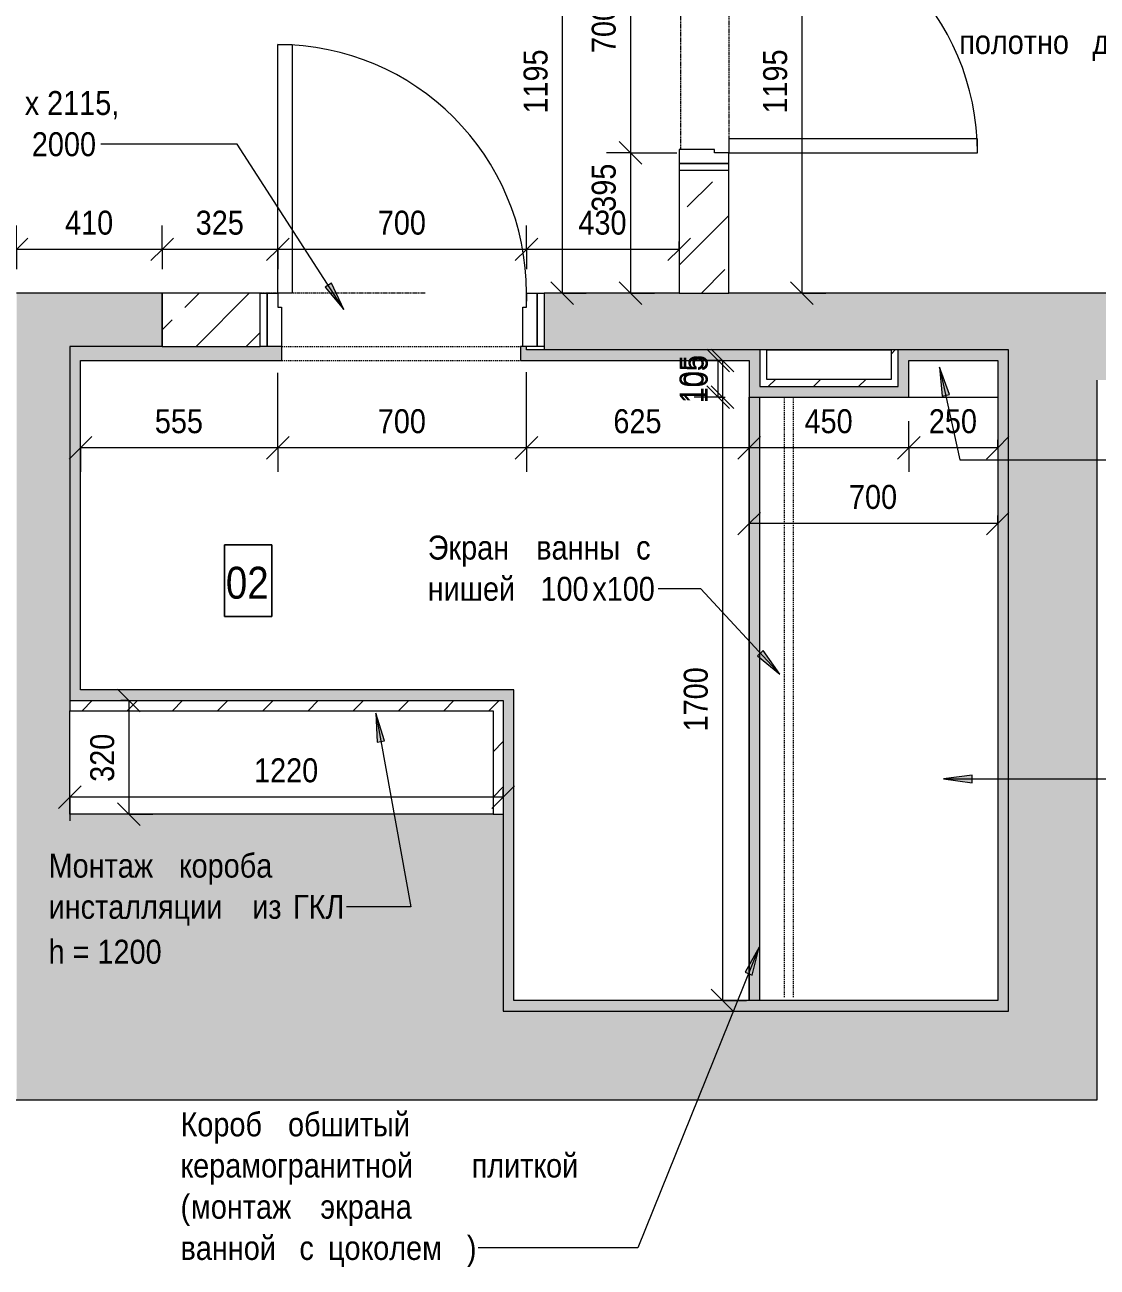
# Model space of a CAD drawing. Header units: millimetres. Extents: x 14838 to 30347, y -21720 to -9527.
# Drawn here: x 24510 to 27529, y -16981 to -13481 of the extents above; entities that cross this region are included whole.
import ezdxf

# ---------------------------------------------------------------- set-up
doc = ezdxf.new("R2010")
doc.units = ezdxf.units.MM
doc.linetypes.add('01 Штриховая _4 мм_', pattern=[6, 3.5, -2.5])
doc.linetypes.add('ADSK_Штрих_ш3 п1_5', pattern=[4.5, 3, -1.5])
for name, color, linetype, lineweight in [('Аннотация', 7, 'Continuous', 9), ('Двери', 7, 'Continuous', 20), ('Марки помещений', 7, 'Continuous', 18), ('Размеры', 7, 'Continuous', 9), ('Размеры-45', 7, 'Continuous', 9), ('Стены внутренние', 7, 'Continuous', 20), ('Узлы', 7, 'Continuous', 20)]:
    doc.layers.add(name, color=color, linetype=linetype, lineweight=lineweight)
doc.layers.add('Линии', color=94, linetype='Continuous', lineweight=9, true_color=0x00a600)
doc.styles.add('Century Gothic', font='GOTHIC.TTF', dxfattribs={"width": 0.9, "height": 67.5})
doc.styles.add('Century Gothic_2', font='GOTHIC.TTF', dxfattribs={"width": 0.9, "height": 90})
doc.dimstyles.new('GOT_1_5_округ_до_5', dxfattribs={"dimscale": 304.8, "dimtxt": 70.481358, "dimasz": 0.20876, "dimexe": 0.221457, "dimexo": 0.221457, "dimgap": 0.073819, "dimtad": 1, "dimdec": 0, "dimrnd": 5, "dimdsep": 46, "dimtxsty": 'Century Gothic', "dimblk1": 'OBLIQUE', "dimblk2": 'OBLIQUE', "dimsah": 1, "dimcen": 0.09, "dimazin": 0, "dimtfac": 1, "dimtdec": 4, "dimtix": 1, "dimtmove": 0, "dimatfit": 3, "dimfxl": 1, "dimtvp": 1, "dimtolj": 1, "dimtzin": 0, "dimarcsym": 2})
doc.dimstyles.new('GOT_1_5_округ_до_5_1', dxfattribs={"dimscale": 304.8, "dimtxt": 70.481358, "dimasz": 0.20876, "dimexe": 0.221457, "dimexo": 0.221457, "dimgap": 0.073819, "dimtad": 1, "dimdec": 0, "dimrnd": 5, "dimdsep": 46, "dimtxsty": 'Century Gothic', "dimblk1": 'OBLIQUE', "dimblk2": 'OBLIQUE', "dimsah": 1, "dimcen": 0.09, "dimazin": 0, "dimtfac": 1, "dimtdec": 4, "dimtix": 1, "dimtmove": 2, "dimatfit": 3, "dimfxl": 1, "dimtvp": 1, "dimtolj": 1, "dimtzin": 0, "dimarcsym": 2})
pattern_1 = [(45, (41756.08, 13126.54), (-63.6396, 63.6396), [])]

# ---------------------------------------------------------------- blocks, each defined once
blk = doc.blocks.new('AC_Дверь_Однопольная_ДеревяннаяВнутренняя_ГОСТ6629-88 - 800 _полотно 700х2000_ Л 2у-6163924-05_План монтажа')
at = {"layer": 'Двери', "color": 5, "lineweight": 9, "true_color": 0x0000ff}
for p, q in [((-400, 75), (-380, 75)), ((-400, -75), (-400, 75)), ((-380, -75), (-380, 75)), ((-380, 75), (-349.5, 75)), ((-380, 75), (-380, -75)), ((-340, 75), (-340, -35)), ((340, -35), (340, 75)), ((380, 75), (380, -75)), ((380, -75), (380, 75)), ((-350, -35), (-350, -75)), ((-340, -35), (-350, -35)), ((350, -35), (340, -35)), ((350, -75), (350, -35)), ((-380, -75), (-400, -75)), ((-350, -75), (-380, -75)), ((310, -775), (310, -75)), ((310, -75), (350, -75)), ((350, -75), (350, -775)), ((380, -75), (350, -75)), ((400, -75), (380, -75)), ((350, -775), (310, -775))]:
    blk.add_line(p, q, dxfattribs=at)
at = {"layer": 'Двери', "color": 5, "true_color": 0x0000ff}
for p, q in [((-350, -75), (-350, -52.3)), ((350, -75), (350, -50))]:
    blk.add_line(p, q, dxfattribs=at)
blk.add_arc((350, -75), 700, 180, 270, dxfattribs=at)
blk = doc.blocks.new('AC_Дверь_Однопольная_ДеревяннаяВнутренняя_ГОСТ6629-88 - 900 _полотно 700 х 2000_ Л 3п 3-6246395-05_План монтажа')
at = {"layer": 'Двери', "color": 5, "lineweight": 9, "true_color": 0x0000ff}
for p, q in [((350, 770), (310, 770)), ((310, 770), (310, 70)), ((350, 70), (350, 770)), ((-380, 70), (-400, 70)), ((-350, 70), (-380, 70)), ((-380, 70), (-380, -70)), ((-380, -70), (-380, 70)), ((-350, 70), (-350, 47.3)), ((-350, 30), (-350, 70)), ((310, 70), (350, 70)), ((350, 70), (350, 45)), ((380, 70), (350, 70)), ((350, 70), (350, 30)), ((380, -70), (380, 70)), ((400, 70), (380, 70)), ((380, 70), (380, -70)), ((-340, 30), (-350, 30)), ((-340, -70), (-340, 30)), ((350, 30), (340, 30)), ((340, 30), (340, -70)), ((-400, -70), (-380, -70)), ((-380, -70), (-340, -70)), ((340, -70), (380, -70)), ((380, -70), (400, -70))]:
    blk.add_line(p, q, dxfattribs=at)
blk.add_arc((350, 70), 700, 90, 180, dxfattribs=at)
blk = doc.blocks.new('DIMBLOCK12-05_План монтажа')
at = {"layer": 'Размеры-45', "lineweight": 18}
for p, q in [((24636.8, -15656.7), (24668.6, -15624.9)), ((25856.8, -15656.7), (25888.6, -15624.9)), ((24636.8, -15656.7), (24605, -15688.6)), ((25856.8, -15656.7), (25825, -15688.6))]:
    blk.add_line(p, q, dxfattribs=at)
at = {"layer": 'Размеры-45'}
for p, q in [((24636.8, -15656.7), (24636.8, -15634.2)), ((25856.8, -15656.7), (25856.8, -15634.2)), ((25856.8, -15656.7), (24636.8, -15656.7)), ((24636.8, -15656.7), (24636.8, -15724.2)), ((25856.8, -15656.7), (25856.8, -15724.2))]:
    blk.add_line(p, q, dxfattribs=at)
at = {"layer": 'Размеры-45', "color": 0, "insert": (25155.1, -15547.7), "char_height": 67.5, "width": 220.17, "attachment_point": 1, "line_spacing_factor": 0.984502, "style": 'Century Gothic'}
blk.add_mtext('1220', dxfattribs=at)
blk = doc.blocks.new('_Oblique')
at = {"color": 0, "linetype": 'ByBlock', "lineweight": -2}
blk.add_line((-0.5, -0.5), (0.5, 0.5), dxfattribs=at)
blk = doc.blocks.new('DIMBLOCK16-05_План монтажа')
at = {"layer": 'Размеры-45'}
for p, q in [((25922.3, -14673.2), (25922.3, -14459.4)), ((26548.8, -14673.2), (26548.8, -14650.7)), ((26548.8, -14673.2), (25922.3, -14673.2)), ((25922.3, -14673.2), (25922.3, -14740.7)), ((26548.8, -14673.2), (26548.8, -14740.7))]:
    blk.add_line(p, q, dxfattribs=at)
at = {"layer": 'Размеры-45', "lineweight": 18}
for p, q in [((25922.3, -14673.2), (25954.1, -14641.4)), ((26548.8, -14673.2), (26580.6, -14641.4)), ((25922.3, -14673.2), (25890.5, -14705)), ((26548.8, -14673.2), (26517, -14705))]:
    blk.add_line(p, q, dxfattribs=at)
at = {"layer": 'Размеры-45', "color": 0, "insert": (26166.8, -14564.2), "char_height": 67.5, "width": 165.128, "attachment_point": 1, "line_spacing_factor": 0.984502, "style": 'Century Gothic'}
blk.add_mtext('625', dxfattribs=at)
blk = doc.blocks.new('DIMBLOCK17-05_План монтажа')
at = {"layer": 'Размеры-45'}
for p, q in [((25222.3, -14673.2), (25222.3, -14461.7)), ((25922.3, -14673.2), (25922.3, -14459.4)), ((25922.3, -14673.2), (25222.3, -14673.2)), ((25222.3, -14673.2), (25222.3, -14740.7)), ((25922.3, -14673.2), (25922.3, -14740.7))]:
    blk.add_line(p, q, dxfattribs=at)
at = {"layer": 'Размеры-45', "lineweight": 18}
for p, q in [((25222.3, -14673.2), (25254.1, -14641.4)), ((25922.3, -14673.2), (25954.1, -14641.4)), ((25222.3, -14673.2), (25190.5, -14705)), ((25922.3, -14673.2), (25890.5, -14705))]:
    blk.add_line(p, q, dxfattribs=at)
at = {"layer": 'Размеры-45', "color": 0, "insert": (25503.5, -14564.2), "char_height": 67.5, "width": 165.128, "attachment_point": 1, "line_spacing_factor": 0.984502, "style": 'Century Gothic'}
blk.add_mtext('700', dxfattribs=at)
blk = doc.blocks.new('DIMBLOCK18-05_План монтажа')
at = {"layer": 'Размеры-45'}
for p, q in [((25222.3, -14673.2), (25222.3, -14461.7)), ((24666.8, -14673.2), (24666.8, -14650.7)), ((25222.3, -14673.2), (24666.8, -14673.2)), ((24666.8, -14673.2), (24666.8, -14740.7)), ((25222.3, -14673.2), (25222.3, -14740.7))]:
    blk.add_line(p, q, dxfattribs=at)
at = {"layer": 'Размеры-45', "lineweight": 18}
for p, q in [((24666.8, -14673.2), (24698.6, -14641.4)), ((25222.3, -14673.2), (25254.1, -14641.4)), ((24666.8, -14673.2), (24635, -14705)), ((25222.3, -14673.2), (25190.5, -14705))]:
    blk.add_line(p, q, dxfattribs=at)
at = {"layer": 'Размеры-45', "color": 0, "insert": (24875.8, -14564.2), "char_height": 67.5, "width": 165.128, "attachment_point": 1, "line_spacing_factor": 0.984502, "style": 'Century Gothic'}
blk.add_mtext('555', dxfattribs=at)
blk = doc.blocks.new('DIMBLOCK19-05_План монтажа')
at = {"layer": 'Размеры-45'}
for p, q in [((25222.3, -14113.9), (25222.3, -14046.4)), ((25922.3, -14113.9), (25922.3, -14046.4)), ((25922.3, -14113.9), (25222.3, -14113.9)), ((25222.3, -14113.9), (25222.3, -14169.6)), ((25922.3, -14113.9), (25922.3, -14169.6))]:
    blk.add_line(p, q, dxfattribs=at)
at = {"layer": 'Размеры-45', "lineweight": 18}
for p, q in [((25222.3, -14113.9), (25254.1, -14082.1)), ((25922.3, -14113.9), (25954.1, -14082.1)), ((25222.3, -14113.9), (25190.5, -14145.7)), ((25922.3, -14113.9), (25890.5, -14145.7))]:
    blk.add_line(p, q, dxfattribs=at)
at = {"layer": 'Размеры-45', "color": 0, "insert": (25503.5, -14004.9), "char_height": 67.5, "width": 165.128, "attachment_point": 1, "line_spacing_factor": 0.984502, "style": 'Century Gothic'}
blk.add_mtext('700', dxfattribs=at)
blk = doc.blocks.new('DIMBLOCK20-05_План монтажа')
at = {"layer": 'Размеры-45'}
for p, q in [((24896.8, -14113.9), (24896.8, -14046.4)), ((25222.3, -14113.9), (25222.3, -14046.4)), ((25222.3, -14113.9), (24896.8, -14113.9)), ((24896.8, -14113.9), (24896.8, -14169.6)), ((25222.3, -14113.9), (25222.3, -14169.6))]:
    blk.add_line(p, q, dxfattribs=at)
at = {"layer": 'Размеры-45', "lineweight": 18}
for p, q in [((24896.8, -14113.9), (24928.6, -14082.1)), ((25222.3, -14113.9), (25254.1, -14082.1)), ((24896.8, -14113.9), (24865, -14145.7)), ((25222.3, -14113.9), (25190.5, -14145.7))]:
    blk.add_line(p, q, dxfattribs=at)
at = {"layer": 'Размеры-45', "color": 0, "insert": (24990.8, -14004.9), "char_height": 67.5, "width": 165.128, "attachment_point": 1, "line_spacing_factor": 0.984502, "style": 'Century Gothic'}
blk.add_mtext('325', dxfattribs=at)
blk = doc.blocks.new('DIMBLOCK21-05_План монтажа')
at = {"layer": 'Размеры-45', "lineweight": 18}
for p, q in [((26548.8, -14886.5), (26580.6, -14854.7)), ((27248.8, -14886.5), (27280.6, -14854.7)), ((26548.8, -14886.5), (26517, -14918.4)), ((27248.8, -14886.5), (27217, -14918.4))]:
    blk.add_line(p, q, dxfattribs=at)
at = {"layer": 'Размеры-45'}
for p, q in [((26548.8, -14886.5), (26548.8, -14864)), ((27248.8, -14886.5), (27248.8, -14864)), ((27248.8, -14886.5), (26548.8, -14886.5)), ((26548.8, -14886.5), (26548.8, -14954)), ((27248.8, -14886.5), (27248.8, -14954))]:
    blk.add_line(p, q, dxfattribs=at)
at = {"layer": 'Размеры-45', "color": 0, "insert": (26830, -14777.5), "char_height": 67.5, "width": 165.128, "attachment_point": 1, "line_spacing_factor": 0.984502, "style": 'Century Gothic'}
blk.add_mtext('700', dxfattribs=at)
blk = doc.blocks.new('Марка_Помещение_Номер - Номер-4743664-05_План монтажа')
at = {"layer": 'Марки помещений'}
for p, q in [((-1.477, 2.76), (-1.477, 7.259)), ((-1.477, 7.259), (1.49, 7.259)), ((1.49, 7.259), (-1.477, 7.259)), ((-1.477, 7.259), (-1.477, 2.76)), ((1.49, 7.259), (1.49, 2.76)), ((1.49, 2.76), (1.49, 7.259)), ((1.49, 2.76), (-1.477, 2.76)), ((-1.477, 2.76), (1.49, 2.76))]:
    blk.add_line(p, q, dxfattribs=at)
blk = doc.blocks.new('DIMBLOCK40-05_План монтажа')
at = {"layer": 'Размеры-45'}
for p, q in [((26998.8, -14673.2), (26998.8, -14597.6)), ((27248.8, -14673.2), (27248.8, -14650.7)), ((27248.8, -14673.2), (26998.8, -14673.2)), ((26998.8, -14673.2), (26998.8, -14740.7)), ((27248.8, -14673.2), (27248.8, -14740.7))]:
    blk.add_line(p, q, dxfattribs=at)
at = {"layer": 'Размеры-45', "lineweight": 18}
for p, q in [((26998.8, -14673.2), (27030.6, -14641.4)), ((27248.8, -14673.2), (27280.6, -14641.4)), ((26998.8, -14673.2), (26967, -14705)), ((27248.8, -14673.2), (27217, -14705))]:
    blk.add_line(p, q, dxfattribs=at)
at = {"layer": 'Размеры-45', "color": 0, "insert": (27055, -14564.2), "char_height": 67.5, "width": 165.128, "attachment_point": 1, "line_spacing_factor": 0.984502, "style": 'Century Gothic'}
blk.add_mtext('250', dxfattribs=at)
blk = doc.blocks.new('DIMBLOCK41-05_План монтажа')
at = {"layer": 'Размеры-45'}
for p, q in [((26548.8, -14673.2), (26548.8, -14597.6)), ((26998.8, -14673.2), (26998.8, -14597.6)), ((26998.8, -14673.2), (26548.8, -14673.2)), ((26548.8, -14673.2), (26548.8, -14740.7)), ((26998.8, -14673.2), (26998.8, -14740.7))]:
    blk.add_line(p, q, dxfattribs=at)
at = {"layer": 'Размеры-45', "lineweight": 18}
for p, q in [((26548.8, -14673.2), (26580.6, -14641.4)), ((26998.8, -14673.2), (27030.6, -14641.4)), ((26548.8, -14673.2), (26517, -14705)), ((26998.8, -14673.2), (26967, -14705))]:
    blk.add_line(p, q, dxfattribs=at)
at = {"layer": 'Размеры-45', "color": 0, "insert": (26705, -14564.2), "char_height": 67.5, "width": 165.128, "attachment_point": 1, "line_spacing_factor": 0.984502, "style": 'Century Gothic'}
blk.add_mtext('450', dxfattribs=at)
blk = doc.blocks.new('DIMBLOCK42-05_План монтажа')
at = {"layer": 'Размеры-45', "lineweight": 18}
for p, q in [((26474, -14427.1), (26442.2, -14395.3)), ((26474, -14427.1), (26505.8, -14459)), ((26474, -14530.1), (26442.2, -14498.3)), ((26474, -14530.1), (26505.8, -14562))]:
    blk.add_line(p, q, dxfattribs=at)
at = {"layer": 'Размеры-45'}
for p, q in [((26474, -14427.1), (26451.5, -14427.1)), ((26474, -14427.1), (26474, -14530.1)), ((26474, -14427.1), (26541.5, -14427.1)), ((26474, -14530.1), (26406.5, -14530.1)), ((26474, -14530.1), (26481.3, -14530.1))]:
    blk.add_line(p, q, dxfattribs=at)
at = {"layer": 'Размеры-45', "color": 0, "insert": (26364.9, -14547.4), "char_height": 67.5, "width": 165.128, "attachment_point": 1, "rotation": 90, "line_spacing_factor": 0.984502, "style": 'Century Gothic'}
blk.add_mtext('105', dxfattribs=at)
blk = doc.blocks.new('DIMBLOCK43-05_План монтажа')
at = {"layer": 'Размеры-45', "lineweight": 18}
for p, q in [((26474, -14530.1), (26442.2, -14498.3)), ((26474, -14530.1), (26505.8, -14562)), ((26474, -16230.1), (26442.2, -16198.3)), ((26474, -16230.1), (26505.8, -16262))]:
    blk.add_line(p, q, dxfattribs=at)
at = {"layer": 'Размеры-45'}
for p, q in [((26474, -14530.1), (26406.5, -14530.1)), ((26474, -14530.1), (26474, -16230.1)), ((26474, -14530.1), (26481.3, -14530.1)), ((26474, -16230.1), (26451.5, -16230.1)), ((26474, -16230.1), (26541.5, -16230.1))]:
    blk.add_line(p, q, dxfattribs=at)
at = {"layer": 'Размеры-45', "color": 0, "insert": (26364.9, -15471.9), "char_height": 67.5, "width": 220.17, "attachment_point": 1, "rotation": 90, "line_spacing_factor": 0.984502, "style": 'Century Gothic'}
blk.add_mtext('1700', dxfattribs=at)
blk = doc.blocks.new('DIMBLOCK44-05_План монтажа')
at = {"layer": 'Размеры-45', "lineweight": 18}
for p, q in [((26462.2, -14427.1), (26430.4, -14395.3)), ((26462.2, -14427.1), (26494.1, -14459)), ((26462.2, -14530.1), (26430.4, -14498.3)), ((26462.2, -14530.1), (26494.1, -14562))]:
    blk.add_line(p, q, dxfattribs=at)
at = {"layer": 'Размеры-45'}
for p, q in [((26462.2, -14427.1), (26394.7, -14427.1)), ((26462.2, -14530.1), (26462.2, -14427.1)), ((26462.2, -14427.1), (26484.7, -14427.1)), ((26462.2, -14530.1), (26394.7, -14530.1)), ((26462.2, -14530.1), (26481.3, -14530.1))]:
    blk.add_line(p, q, dxfattribs=at)
at = {"layer": 'Размеры-45', "color": 0, "insert": (26353.2, -14547.4), "char_height": 67.5, "width": 165.128, "attachment_point": 1, "rotation": 90, "line_spacing_factor": 0.984502, "style": 'Century Gothic'}
blk.add_mtext('105', dxfattribs=at)
blk = doc.blocks.new('DIMBLOCK45-05_План монтажа')
at = {"layer": 'Размеры-45'}
for p, q in [((24486.8, -14113.9), (24486.8, -14046.4)), ((24896.8, -14113.9), (24896.8, -14046.4)), ((24896.8, -14113.9), (24486.8, -14113.9)), ((24486.8, -14113.9), (24486.8, -14169.6)), ((24896.8, -14113.9), (24896.8, -14169.6))]:
    blk.add_line(p, q, dxfattribs=at)
at = {"layer": 'Размеры-45', "lineweight": 18}
for p, q in [((24486.8, -14113.9), (24518.6, -14082.1)), ((24896.8, -14113.9), (24928.6, -14082.1)), ((24486.8, -14113.9), (24455, -14145.7)), ((24896.8, -14113.9), (24865, -14145.7))]:
    blk.add_line(p, q, dxfattribs=at)
at = {"layer": 'Размеры-45', "color": 0, "insert": (24623, -14004.9), "char_height": 67.5, "width": 165.128, "attachment_point": 1, "line_spacing_factor": 0.984502, "style": 'Century Gothic'}
blk.add_mtext('410', dxfattribs=at)
blk = doc.blocks.new('DIMBLOCK46-05_План монтажа')
at = {"layer": 'Размеры-45', "lineweight": 18}
for p, q in [((24802.9, -15385.1), (24771, -15353.3)), ((24802.9, -15385.1), (24834.7, -15417)), ((24802.9, -15705.1), (24771, -15673.3)), ((24802.9, -15705.1), (24834.7, -15737))]:
    blk.add_line(p, q, dxfattribs=at)
at = {"layer": 'Размеры-45'}
for p, q in [((24802.9, -15385.1), (24780.3, -15385.1)), ((24802.9, -15385.1), (24802.9, -15705.1)), ((24802.9, -15385.1), (24870.4, -15385.1)), ((24802.9, -15705.1), (24780.3, -15705.1)), ((24802.9, -15705.1), (24870.4, -15705.1))]:
    blk.add_line(p, q, dxfattribs=at)
at = {"layer": 'Размеры-45', "color": 0, "insert": (24693.8, -15613.9), "char_height": 67.5, "width": 165.128, "attachment_point": 1, "rotation": 90, "line_spacing_factor": 0.984502, "style": 'Century Gothic'}
blk.add_mtext('320', dxfattribs=at)
blk = doc.blocks.new('DIMBLOCK57-05_План монтажа')
at = {"layer": 'Размеры-45', "lineweight": 18}
for p, q in [((26022.9, -13042.1), (25991.1, -13010.3)), ((26022.9, -13042.1), (26054.7, -13074)), ((26022.9, -14237.1), (25991.1, -14205.3)), ((26022.9, -14237.1), (26054.7, -14269))]:
    blk.add_line(p, q, dxfattribs=at)
at = {"layer": 'Размеры-45'}
for p, q in [((26022.9, -13042.1), (26000.4, -13042.1)), ((26022.9, -13042.1), (26022.9, -14237.1)), ((26022.9, -13042.1), (26090.4, -13042.1)), ((26022.9, -14237.1), (26000.4, -14237.1)), ((26022.9, -14237.1), (26090.4, -14237.1))]:
    blk.add_line(p, q, dxfattribs=at)
at = {"layer": 'Размеры-45', "color": 0, "insert": (25913.9, -13731.4), "char_height": 67.5, "width": 220.17, "attachment_point": 1, "rotation": 90, "line_spacing_factor": 0.984502, "style": 'Century Gothic'}
blk.add_mtext('1195', dxfattribs=at)
blk = doc.blocks.new('DIMBLOCK61-05_План монтажа')
at = {"layer": 'Размеры-45', "lineweight": 18}
for p, q in [((26214.8, -13142.1), (26183, -13110.3)), ((26214.8, -13142.1), (26246.6, -13174)), ((26214.8, -13842.1), (26183, -13810.3)), ((26214.8, -13842.1), (26246.6, -13874))]:
    blk.add_line(p, q, dxfattribs=at)
at = {"layer": 'Размеры-45'}
for p, q in [((26214.8, -13142.1), (26147.3, -13142.1)), ((26214.8, -13142.1), (26214.8, -13842.1)), ((26214.8, -13142.1), (26299.3, -13142.1)), ((26214.8, -13842.1), (26147.3, -13842.1)), ((26214.8, -13842.1), (26345.9, -13842.1))]:
    blk.add_line(p, q, dxfattribs=at)
at = {"layer": 'Размеры-45', "color": 0, "insert": (26105.8, -13560.9), "char_height": 67.5, "width": 165.128, "attachment_point": 1, "rotation": 90, "line_spacing_factor": 0.984502, "style": 'Century Gothic'}
blk.add_mtext('700', dxfattribs=at)
blk = doc.blocks.new('DIMBLOCK62-05_План монтажа')
at = {"layer": 'Размеры-45', "lineweight": 18}
for p, q in [((26214.8, -13842.1), (26183, -13810.3)), ((26214.8, -13842.1), (26246.6, -13874)), ((26214.8, -14237.1), (26183, -14205.3)), ((26214.8, -14237.1), (26246.6, -14269))]:
    blk.add_line(p, q, dxfattribs=at)
at = {"layer": 'Размеры-45'}
for p, q in [((26214.8, -13842.1), (26147.3, -13842.1)), ((26214.8, -13842.1), (26214.8, -14237.1)), ((26214.8, -13842.1), (26345.9, -13842.1)), ((26214.8, -14237.1), (26192.3, -14237.1)), ((26214.8, -14237.1), (26282.3, -14237.1))]:
    blk.add_line(p, q, dxfattribs=at)
at = {"layer": 'Размеры-45', "color": 0, "insert": (26105.8, -14007.9), "char_height": 67.5, "width": 165.128, "attachment_point": 1, "rotation": 90, "line_spacing_factor": 0.984502, "style": 'Century Gothic'}
blk.add_mtext('395', dxfattribs=at)
blk = doc.blocks.new('DIMBLOCK74-05_План монтажа')
at = {"layer": 'Размеры-45'}
for p, q in [((25922.3, -14113.9), (25922.3, -14046.4)), ((26351.8, -14113.9), (26351.8, -14091.4)), ((26351.8, -14113.9), (25922.3, -14113.9)), ((25922.3, -14113.9), (25922.3, -14169.6)), ((26351.8, -14113.9), (26351.8, -14181.4))]:
    blk.add_line(p, q, dxfattribs=at)
at = {"layer": 'Размеры-45', "lineweight": 18}
for p, q in [((25922.3, -14113.9), (25954.1, -14082.1)), ((26351.8, -14113.9), (26383.6, -14082.1)), ((25922.3, -14113.9), (25890.5, -14145.7)), ((26351.8, -14113.9), (26320, -14145.7))]:
    blk.add_line(p, q, dxfattribs=at)
at = {"layer": 'Размеры-45', "color": 0, "insert": (26068.3, -14004.9), "char_height": 67.5, "width": 165.128, "attachment_point": 1, "line_spacing_factor": 0.984502, "style": 'Century Gothic'}
blk.add_mtext('430', dxfattribs=at)
blk = doc.blocks.new('DIMBLOCK84-05_План монтажа')
at = {"layer": 'Размеры-45', "lineweight": 18}
for p, q in [((26697.6, -13042.1), (26665.7, -13010.3)), ((26697.6, -13042.1), (26729.4, -13074)), ((26697.6, -14237.1), (26665.7, -14205.3)), ((26697.6, -14237.1), (26729.4, -14269))]:
    blk.add_line(p, q, dxfattribs=at)
at = {"layer": 'Размеры-45'}
for p, q in [((26697.6, -13042.1), (26559.3, -13042.1)), ((26697.6, -13042.1), (26697.6, -14237.1)), ((26697.6, -13042.1), (26765.1, -13042.1)), ((26697.6, -14237.1), (26675, -14237.1)), ((26697.6, -14237.1), (26765.1, -14237.1))]:
    blk.add_line(p, q, dxfattribs=at)
at = {"layer": 'Размеры-45', "color": 0, "insert": (26588.5, -13731.4), "char_height": 67.5, "width": 220.17, "attachment_point": 1, "rotation": 90, "line_spacing_factor": 0.984502, "style": 'Century Gothic'}
blk.add_mtext('1195', dxfattribs=at)

msp = doc.modelspace()

# ---------------------------------------------------------------- hatches: boundary and pattern name
at = {"layer": 'Аннотация'}
for points in [[(25408.1, -14283.1), (25373.2, -14209.2), (25355.3, -14220.8)], [(27085.3, -14445.9), (27092.3, -14527.3), (27113.1, -14522.7)], [(26635.8, -15310.7), (26588.5, -15244.1), (26572.9, -15258.6)], [(25497.6, -15420.4), (25501.6, -15502), (25522.6, -15498.2)], [(27095.9, -15605.7), (27176.9, -15616.3), (27176.9, -15595)], [(26577.7, -16079.4), (26537.5, -16150.5), (26557.3, -16158.5)]]:
    msp.add_hatch(color=256, dxfattribs=at).paths.add_polyline_path(points)
at = {"layer": 'Стены внутренние', "true_color": 0xcacaca}
for points in [[(24636.8, -16510.1), (24636.8, -14237.1), (24486.8, -14237.1), (24486.8, -16510.1)], [(24666.8, -14387.1), (24896.8, -14387.1), (24896.8, -14237.1), (24636.8, -14237.1), (24636.8, -14387.1)], [(27278.8, -14397.1), (27278.8, -14237.1), (25972.3, -14237.1), (25972.3, -14397.1), (27248.8, -14397.1)], [(27528.8, -16260.1), (27528.8, -14237.1), (27278.8, -14237.1), (27278.8, -16260.1)], [(30101.8, -14482.1), (30101.8, -14237.1), (27528.8, -14237.1), (27528.8, -14482.1), (28693.5, -14482.1)], [(25856.8, -16510.1), (25856.8, -15705.1), (24636.8, -15705.1), (24636.8, -16510.1)], [(27528.8, -16510.1), (27528.8, -16260.1), (25856.8, -16260.1), (25856.8, -16510.1), (27278.8, -16510.1)]]:
    msp.add_hatch(color=9, dxfattribs=at).paths.add_polyline_path(points)
at = {"layer": 'Узлы', "lineweight": 9, "true_color": 0x808080}
h = msp.add_hatch(dxfattribs=at)
h.set_pattern_fill('FP_2', color=8, style=0, pattern_type=2)
h.set_pattern_definition([(45, (41756.08, 13126.54), (-141.439, 141.439), []), (45, (41897.52, 13126.54), (-141.439, 141.439), [100.012, -50.006])])
h.paths.add_polyline_path([(26491.8, -14237.1), (26491.8, -13892.1), (26351.8, -13892.1), (26351.8, -14237.1)])
h.paths.add_polyline_path([(26351.8, -13092.1), (26491.8, -13092.1), (26491.8, -13042.1), (26351.8, -13042.1)])
h = msp.add_hatch(dxfattribs=at)
h.set_pattern_fill('FP_1', color=8, style=0, pattern_type=2)
h.set_pattern_definition([(45, (41756.08, 13126.54), (-141.439, 141.439), []), (45, (41897.52, 13126.54), (-141.439, 141.439), [100.013, -50.006])])
h.paths.add_polyline_path([(24896.8, -14387.1), (25172.3, -14387.1), (25172.3, -14237.1), (24896.8, -14237.1)])
at = {"layer": 'Узлы', "true_color": 0x00ecec}
for points in [[(25856.8, -16260.1), (27278.8, -16260.1), (27278.8, -14397.1), (26968.8, -14397.1), (26968.8, -14500.1), (26578.8, -14500.1), (26578.8, -14397.1), (25921.8, -14397.1), (25921.8, -14387.1), (25905.5, -14387.1), (25905.5, -14427.1), (26548.8, -14427.1), (26548.8, -14530.1), (26998.8, -14530.1), (26998.8, -14427.1), (27248.8, -14427.1), (27248.8, -16230.1), (25886.8, -16230.1), (25886.8, -15355.1), (24666.8, -15355.1), (24666.8, -14427.1), (25233.1, -14427.1), (25233.1, -14387.1), (24636.8, -14387.1), (24636.8, -15385.1), (25856.8, -15385.1), (25856.8, -16230.1)], [(26548.8, -16230.1), (26578.8, -16230.1), (26578.8, -14530.1), (26548.8, -14530.1), (26548.8, -15344.7)]]:
    msp.add_hatch(color=4, dxfattribs=at).paths.add_polyline_path(points)
at = {"layer": 'Узлы', "lineweight": 9, "true_color": 0x0000ff}
h = msp.add_hatch(dxfattribs=at)
h.set_pattern_fill('FP_3', color=5, style=0, pattern_type=2)
h.set_pattern_definition(pattern_1)
h.paths.add_polyline_path([(26578.8, -14500.1), (26968.8, -14500.1), (26968.8, -14397.1), (26948.8, -14397.1), (26948.8, -14480.1), (26599, -14480.1), (26599, -14397.1), (26578.8, -14397.1)])
h = msp.add_hatch(dxfattribs=at)
h.set_pattern_fill('FP_3', color=5, style=0, pattern_type=2)
h.set_pattern_definition(pattern_1)
h.paths.add_polyline_path([(25828, -15705.1), (25856.8, -15705.1), (25856.8, -15385.1), (24636.8, -15385.1), (24636.8, -15413.9), (25828, -15413.9)])

# ---------------------------------------------------------------- linework, layer by layer
at = {"layer": 'Аннотация'}
for p, q in [((24936.8, -13817.6), (24724, -13817.6)), ((25108, -13817.6), (24936.8, -13817.6)), ((25408.1, -14283.1), (25108, -13817.6)), ((25373.2, -14209.2), (25355.3, -14220.8)), ((25355.3, -14220.8), (25408.1, -14283.1)), ((25408.1, -14283.1), (25373.2, -14209.2)), ((27085.3, -14445.9), (27092.3, -14527.3)), ((27113.1, -14522.7), (27085.3, -14445.9)), ((27085.3, -14445.9), (27142.7, -14706.7)), ((27092.3, -14527.3), (27113.1, -14522.7)), ((27142.7, -14706.7), (27604.9, -14706.7)), ((26314.1, -15070.1), (26292.5, -15070.1)), ((26412.6, -15070.1), (26314.1, -15070.1)), ((26635.8, -15310.7), (26412.6, -15070.1)), ((26588.5, -15244.1), (26572.9, -15258.6)), ((26572.9, -15258.6), (26635.8, -15310.7)), ((26635.8, -15310.7), (26588.5, -15244.1)), ((25497.6, -15420.4), (25501.6, -15502)), ((25522.6, -15498.2), (25497.6, -15420.4)), ((25497.6, -15420.4), (25597, -15966.1)), ((25501.6, -15502), (25522.6, -15498.2)), ((27176.9, -15595), (27095.9, -15605.7)), ((27095.9, -15605.7), (27176.9, -15616.3)), ((27095.9, -15605.7), (27724.1, -15605.7)), ((27176.9, -15616.3), (27176.9, -15595)), ((25417.8, -15966.1), (25415.1, -15966.1)), ((25597, -15966.1), (25417.8, -15966.1)), ((26577.7, -16079.4), (26236, -16927.1)), ((26577.7, -16079.4), (26537.5, -16150.5)), ((26557.3, -16158.5), (26577.7, -16079.4)), ((26537.5, -16150.5), (26557.3, -16158.5)), ((26108, -16927.1), (25786.6, -16927.1)), ((26236, -16927.1), (26108, -16927.1))]:
    msp.add_line(p, q, dxfattribs=at)
at = {"layer": 'Линии', "color": 7, "linetype": 'ADSK_Штрих_ш3 п1_5'}
for p, q in [((26356.8, -13832.1), (26356.8, -13152.1)), ((26491.8, -13142.1), (26491.8, -13832.1)), ((25637.3, -14237.1), (25172.3, -14237.1))]:
    msp.add_line(p, q, dxfattribs=at)
at = {"layer": 'Линии', "color": 7, "lineweight": 20}
for p, q in [((26491.8, -13892.1), (26351.8, -13892.1)), ((26351.8, -13892.1), (26351.8, -14237.1)), ((26491.8, -14237.1), (26491.8, -13892.1)), ((24896.8, -14387.1), (24896.8, -14237.1)), ((26351.8, -14237.1), (26491.8, -14237.1)), ((26968.8, -14397.1), (26578.8, -14397.1)), ((26548.8, -16230.1), (26548.8, -14530.1)), ((26998.8, -14530.1), (27248.8, -14530.1))]:
    msp.add_line(p, q, dxfattribs=at)
at = {"layer": 'Линии', "color": 7}
for p, q in [((24896.8, -14237.1), (24896.8, -14387.1)), ((25172.3, -14237.1), (24896.8, -14237.1)), ((25172.3, -14387.1), (25172.3, -14237.1)), ((24666.8, -14387.1), (24636.8, -14387.1)), ((24636.8, -14387.1), (24636.8, -15355.1)), ((24896.8, -14387.1), (24666.8, -14387.1)), ((24896.8, -14387.1), (25172.3, -14387.1)), ((25233.1, -14387.1), (25172.3, -14387.1)), ((25233.1, -14427.1), (25233.1, -14387.1)), ((25921.8, -14387.1), (25905.5, -14387.1)), ((25905.5, -14387.1), (25905.5, -14427.1)), ((25921.8, -14397.1), (25921.8, -14387.1)), ((26578.8, -14397.1), (25921.8, -14397.1)), ((26599, -14397.1), (26578.8, -14397.1)), ((26578.8, -14397.1), (26578.8, -14500.1)), ((26599, -14480.1), (26599, -14397.1)), ((26968.8, -14397.1), (26948.8, -14397.1)), ((26948.8, -14397.1), (26948.8, -14480.1)), ((27028.8, -14397.1), (26968.8, -14397.1)), ((26968.8, -14480.1), (26968.8, -14397.1)), ((27248.8, -14397.1), (27028.8, -14397.1)), ((27278.8, -14397.1), (27248.8, -14397.1)), ((27278.8, -16260.1), (27278.8, -14397.1)), ((24666.8, -15355.1), (24666.8, -14427.1)), ((24666.8, -14427.1), (25233.1, -14427.1)), ((25905.5, -14427.1), (25921.8, -14427.1)), ((25921.8, -14427.1), (26548.8, -14427.1)), ((26548.8, -14427.1), (26548.8, -14530.1)), ((26998.8, -14530.1), (26998.8, -14427.1)), ((26998.8, -14427.1), (27248.8, -14427.1)), ((27248.8, -14427.1), (27248.8, -16230.1)), ((26948.8, -14480.1), (26599, -14480.1)), ((26968.8, -14500.1), (26968.8, -14480.1)), ((26578.8, -14500.1), (26599, -14500.1)), ((26599, -14500.1), (26968.8, -14500.1)), ((26548.8, -14530.1), (26548.8, -16230.1)), ((26548.8, -14530.1), (26577, -14530.1)), ((26577, -14530.1), (26998.8, -14530.1)), ((26578.8, -16230.1), (26578.8, -14530.1)), ((24636.8, -15355.1), (24636.8, -15385.1)), ((25886.8, -15355.1), (24666.8, -15355.1)), ((25886.8, -15385.1), (25886.8, -15355.1)), ((24636.8, -15385.1), (24636.8, -15413.9)), ((24636.8, -15385.1), (25856.8, -15385.1)), ((25856.8, -15385.1), (25856.8, -16230.1)), ((25886.8, -16230.1), (25886.8, -15385.1)), ((24636.8, -15413.9), (25828, -15413.9)), ((25828, -15413.9), (25828, -15705.1)), ((25828, -15705.1), (25856.8, -15705.1)), ((25856.8, -16230.1), (25856.8, -16260.1)), ((27248.8, -16230.1), (25886.8, -16230.1)), ((25856.8, -16260.1), (27248.8, -16260.1)), ((27248.8, -16260.1), (27278.8, -16260.1))]:
    msp.add_line(p, q, dxfattribs=at)
at = {"layer": 'Линии', "color": 4, "linetype": '01 Штриховая _4 мм_', "lineweight": 20, "true_color": 0x00ffff}
for p, q in [((25233.1, -14387.1), (25905.5, -14387.1)), ((25233.1, -14427.1), (25905.5, -14427.1)), ((26648.8, -16220.1), (26648.8, -14530.1)), ((26673.8, -16220.1), (26673.8, -14530.1))]:
    msp.add_line(p, q, dxfattribs=at)
at = {"layer": 'Стены внутренние'}
for p, q in [((24896.8, -14237.1), (24486.8, -14237.1)), ((26351.8, -14237.1), (25972.3, -14237.1)), ((30101.8, -14237.1), (26491.8, -14237.1)), ((25972.3, -14387.1), (25972.3, -14397.1)), ((26599, -14397.1), (26948.8, -14397.1)), ((27528.8, -16510.1), (27528.8, -14482.1)), ((24636.8, -15705.1), (24636.8, -15413.9)), ((25828, -15705.1), (24636.8, -15705.1)), ((24014.3, -16510.1), (27528.8, -16510.1))]:
    msp.add_line(p, q, dxfattribs=at)

# ---------------------------------------------------------------- block references
at = {"layer": 'Двери', "color": 5, "lineweight": 9, "true_color": 0x0000ff, "rotation": 269.9999999999998}
msp.add_blockref('AC_Дверь_Однопольная_ДеревяннаяВнутренняя_ГОСТ6629-88 - 900 _полотно 700 х 2000_ Л 3п 3-6246395-05_План монтажа', (26421.8, -13492.1), dxfattribs=at)
at = {"layer": 'Двери', "color": 5, "true_color": 0x0000ff, "rotation": 180}
msp.add_blockref('AC_Дверь_Однопольная_ДеревяннаяВнутренняя_ГОСТ6629-88 - 800 _полотно 700х2000_ Л 2у-6163924-05_План монтажа', (25572.3, -14312.1), dxfattribs=at)
at = {"layer": 'Марки помещений', "xscale": 44.99999999999998, "yscale": 44.99999999999998, "zscale": 44.99999999999998}
msp.add_blockref('Марка_Помещение_Номер - Номер-4743664-05_План монтажа', (25138.6, -15272.7), dxfattribs=at)

# ---------------------------------------------------------------- texts
at = {"layer": 'Аннотация', "char_height": 67.5, "attachment_point": 1, "style": 'Century Gothic'}
for s, insert, width in [('\\fCentury Gothic|b0|i0|c204|p34|;\\W.9; ', (27491.4, -13496), 29.222), ('полотно', (27140.5, -13496), 425.335), ('двери', (27515.5, -13496), 314.943), ('\\fCentury Gothic|b0|i0|c204|p34|;\\W.9;х', (24509.7, -13667.8), 48.703), (' 2115,', (24549.9, -13667.8), 292.215), (' 2000', (24507, -13783.9), 262.994), ('Экран', (25644.2, -14920.3), 340.918), ('\\fCentury Gothic|b0|i0|c204|p34|;\\W.9; ', (25925.5, -14920.3), 29.222), ('ванны', (25949.6, -14920.3), 311.696), ('\\fCentury Gothic|b0|i0|c204|p34|;\\W.9; ', (26206.8, -14920.3), 29.222), ('\\fCentury Gothic|b0|i0|c204|p34|;\\W.9;с', (26230.9, -14920.3), 68.184), ('\\fCentury Gothic|b0|i0|c204|p34|;\\W.9; ', (26287.2, -14920.3), 29.222), ('нишей', (25644.2, -15036.4), 357.152), (' 100', (25938.9, -15036.4), 204.551), ('100', (26147.9, -15036.4), 175.329), ('\\fCentury Gothic|b0|i0|c204|p34|;\\W.9;х', (26107.7, -15036.4), 48.703), ('Монтаж', (24576.6, -15816.2), 415.595), ('\\fCentury Gothic|b0|i0|c204|p34|;\\W.9; ', (24919.5, -15816.2), 29.222), ('короба', (24943.7, -15816.2), 399.361), ('\\fCentury Gothic|b0|i0|c204|p34|;\\W.9; ', (25273.2, -15816.2), 29.222), ('инсталляции', (24576.6, -15932.3), 665.601), ('\\fCentury Gothic|b0|i0|c204|p34|;\\W.9; ', (25125.8, -15932.3), 29.222), ('из', (25149.9, -15932.3), 110.392), ('\\fCentury Gothic|b0|i0|c204|p34|;\\W.9; ', (25241, -15932.3), 29.222), ('ГКЛ', (25265.1, -15932.3), 181.823), ('h = 1200', (24576.6, -16058.8), 418.842), ('Короб', (24948.1, -16545.1), 337.671), ('\\fCentury Gothic|b0|i0|c204|p34|;\\W.9; ', (25226.7, -16545.1), 29.222), ('обшитый', (25250.8, -16545.1), 470.791), ('\\fCentury Gothic|b0|i0|c204|p34|;\\W.9; ', (25639.2, -16545.1), 29.222), ('керамогранитной', (24948.1, -16661.1), 964.31), ('плиткой', (25767.8, -16661.1), 409.101), ('\\fCentury Gothic|b0|i0|c204|p34|;\\W.9; ', (25743.7, -16661.1), 29.222), ('\\fCentury Gothic|b0|i0|c204|p34|;\\W.9;(', (24948.1, -16777.2), 35.715), ('монтаж', (24977.5, -16777.2), 412.348), ('\\fCentury Gothic|b0|i0|c204|p34|;\\W.9; ', (25317.8, -16777.2), 29.222), ('экрана', (25341.9, -16777.2), 396.114), ('ванной', (24948.1, -16893.3), 376.633), ('\\fCentury Gothic|b0|i0|c204|p34|;\\W.9; ', (25258.8, -16893.3), 29.222), ('\\fCentury Gothic|b0|i0|c204|p34|;\\W.9; ', (25339.2, -16893.3), 29.222), ('\\fCentury Gothic|b0|i0|c204|p34|;\\W.9;)', (25754.4, -16893.3), 38.962), ('\\fCentury Gothic|b0|i0|c204|p34|;\\W.9;с', (25282.9, -16893.3), 68.184), ('цоколем', (25363.3, -16893.3), 474.038)]:
    msp.add_mtext(s, dxfattribs=dict(at, insert=insert, width=width))
at = {"layer": 'Марки помещений', "lineweight": 9, "insert": (25075.8, -15008), "char_height": 90, "width": 155.848, "attachment_point": 1, "style": 'Century Gothic_2'}
msp.add_mtext('02', dxfattribs=at)

# ---------------------------------------------------------------- dimensions: what is measured, and where the dimension line sits
at = {"layer": 'Размеры'}
for base, p1, p2, angle, override, picture, middle in [((26022.9, -14237.1), (26067.9, -13042.1), (26067.9, -14237.1), 90, {"dimpost": '<>', "dimfxl": 1195}, 'DIMBLOCK57-05_План монтажа', (25964.9, -13639.6)), ((26697.6, -14237.1), (26491.8, -13042.1), (26742.5, -14237.1), 90, {"dimpost": '<>', "dimfxl": 1221.020763}, 'DIMBLOCK84-05_План монтажа', (26639.6, -13639.6)), ((26214.8, -13842.1), (26366.8, -13142.1), (26413.4, -13842.1), 90, {"dimpost": '<>', "dimfxl": 701.547381}, 'DIMBLOCK61-05_План монтажа', (26156.8, -13492.1)), ((24896.817326, -14113.8875971), (25222.317326, -14237.1392535), (24896.817326, -14237.1392535), 0, {"dimpost": '<>', "dimfxl": 325.5}, 'DIMBLOCK20-05_План монтажа', (25059.567326, -14055.9397723)), ((26462.2, -14427.1), (26548.8, -14530.1), (26417.2, -14427.1), 90, {"dimpost": '<>', "dimfxl": 167.094406}, 'DIMBLOCK44-05_План монтажа', (26404.3, -14478.6)), ((26474, -14530.1), (26519, -14427.1), (26548.8, -14530.1), 90, {"dimpost": '<>', "dimfxl": 107.239855}, 'DIMBLOCK42-05_План монтажа', (26416, -14478.6)), ((24666.817326, -14673.2156087), (25222.317326, -14394.2208961), (24666.817326, -14718.2088132), 0, {"dimpost": '<>', "dimfxl": 643.077305}, 'DIMBLOCK18-05_План монтажа', (24944.567326, -14616.1166961)), ((26474, -16230.1), (26548.8, -14530.1), (26519, -16230.1), 90, {"dimpost": '<>', "dimfxl": 1700.262152}, 'DIMBLOCK43-05_План монтажа', (26416, -15380.1)), ((26548.8, -14673.2), (26998.8, -14530.1), (26548.8, -14530.1), 0, {"dimpost": '<>', "dimfxl": 450}, 'DIMBLOCK41-05_План монтажа', (26773.8, -14615.3)), ((26548.8, -14886.5), (27248.8, -14931.5), (26548.8, -14931.5), 0, {"dimpost": '<>', "dimfxl": 700}, 'DIMBLOCK21-05_План монтажа', (26898.8, -14828.6)), ((24802.9, -15705.1), (24847.8, -15385.1), (24847.8, -15705.1), 90, {"dimpost": '<>', "dimfxl": 320}, 'DIMBLOCK46-05_План монтажа', (24744.9, -15545.1)), ((24636.8, -15656.7), (25856.8, -15701.7), (24636.8, -15701.7), 0, {"dimpost": '<>', "dimfxl": 1220}, 'DIMBLOCK12-05_План монтажа', (25246.8, -15598.8))]:
    dim = msp.add_linear_dim(base=base, p1=p1, p2=p2, angle=angle, dimstyle='GOT_1_5_округ_до_5', override=override, dxfattribs=at)
    dim.commit()
    dim.dimension.update_dxf_attribs({"geometry": picture, "text_midpoint": middle})
dim = msp.add_linear_dim(base=(26214.8, -14237.1), p1=(26413.4, -13842.1), p2=(26259.8, -14237.1), angle=90, dimstyle='GOT_1_5_округ_до_5_1', override={"dimpost": '<>', "dimfxl": 423.813713}, dxfattribs=at)
dim.commit()
dim.dimension.update_dxf_attribs({"geometry": 'DIMBLOCK62-05_План монтажа', "text_midpoint": (26150.8, -13925.4), "dimtype": 160, "text_rotation": 90})
for base, p1, p2, override, picture, middle in [((24486.8, -14113.9), (24896.8, -14237.1), (24486.8, -14237.1), {"dimpost": '<>', "dimfxl": 410}, 'DIMBLOCK45-05_План монтажа', (24691.8, -14055.9)), ((25222.3, -14113.9), (25922.3, -14237.1), (25222.3, -14237.1), {"dimpost": '<>', "dimfxl": 700}, 'DIMBLOCK19-05_План монтажа', (25572.3, -14055.9)), ((25922.317326, -14113.8875971), (26351.817326, -14158.8808016), (25922.317326, -14237.1392535), {"dimpost": '<>', "dimfxl": 436.571455}, 'DIMBLOCK74-05_План монтажа', (26137.067326, -14055.9397723)), ((25222.3, -14673.2), (25922.3, -14391.9), (25222.3, -14394.2), {"dimpost": '<>', "dimfxl": 700.003821}, 'DIMBLOCK17-05_План монтажа', (25572.3, -14615.3)), ((25922.317326, -14673.2156087), (26548.817326, -14718.2088132), (25922.317326, -14391.908038), {"dimpost": '<>', "dimfxl": 706.381233}, 'DIMBLOCK16-05_План монтажа', (26235.567326, -14615.2677838)), ((26998.8, -14673.2), (27248.8, -14718.2), (26998.8, -14530.1), {"dimpost": '<>', "dimfxl": 312.842068}, 'DIMBLOCK40-05_План монтажа', (27123.8, -14615.3))]:
    dim = msp.add_linear_dim(base=base, p1=p1, p2=p2, dimstyle='GOT_1_5_округ_до_5', override=override, dxfattribs=at)
    dim.commit()
    dim.dimension.update_dxf_attribs({"geometry": picture, "text_midpoint": middle})

doc.saveas('drawing.dxf')
